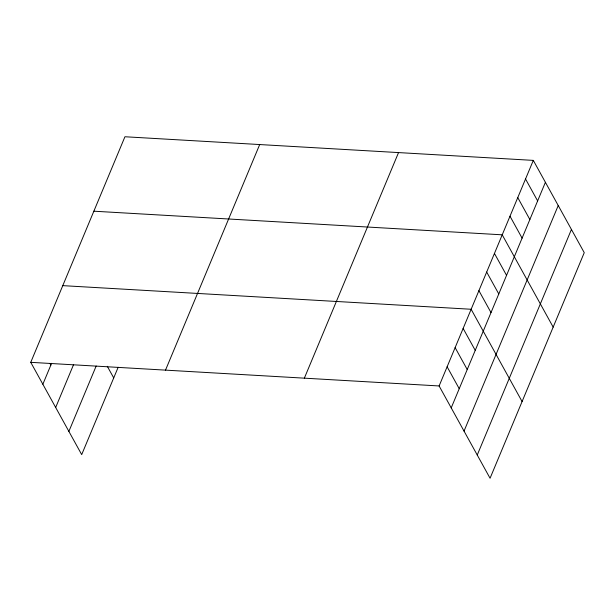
<?xml version="1.0" encoding="UTF-8"?>
<svg xmlns="http://www.w3.org/2000/svg" width="615" height="615" viewBox="0 0 615 615"><rect width="100%" height="100%" fill="white"/><g stroke="black" fill="none" stroke-linecap="round" stroke-linejoin="round"><path stroke-width="0.92" d="M118.157 367.286L81.695 454.616L30.75 362.335L124.937 136.753L533.305 160.384L584.25 252.665L490.063 478.247L439.118 385.959L533.305 160.384M42.85 384.252L51.583 363.334M55.673 407.476L73.5 364.764M68.88 431.399L96.171 366.033M165.512 370.13L259.699 144.548M304.356 378.164L398.543 152.582M451.218 407.883L545.405 182.301M464.033 431.1L558.228 205.525M477.24 455.023L571.435 229.449M93.857 211.199L502.224 234.822L553.169 327.111M62.776 285.637L471.136 309.26L522.081 401.549M30.75 362.335L439.118 385.959M525.533 178.988L537.633 200.913M517.761 197.6L529.861 219.524M509.996 216.211L522.097 238.136M494.452 253.434L506.552 275.351M486.68 272.045L498.78 293.962M478.908 290.649L491.008 312.574M463.133 328.433L475.234 350.358M455.123 347.613L467.231 369.53M447.12 366.786L459.221 388.703M107.31 366.309L113.721 377.925M49.961 363.457L50.861 365.079"/></g></svg>
